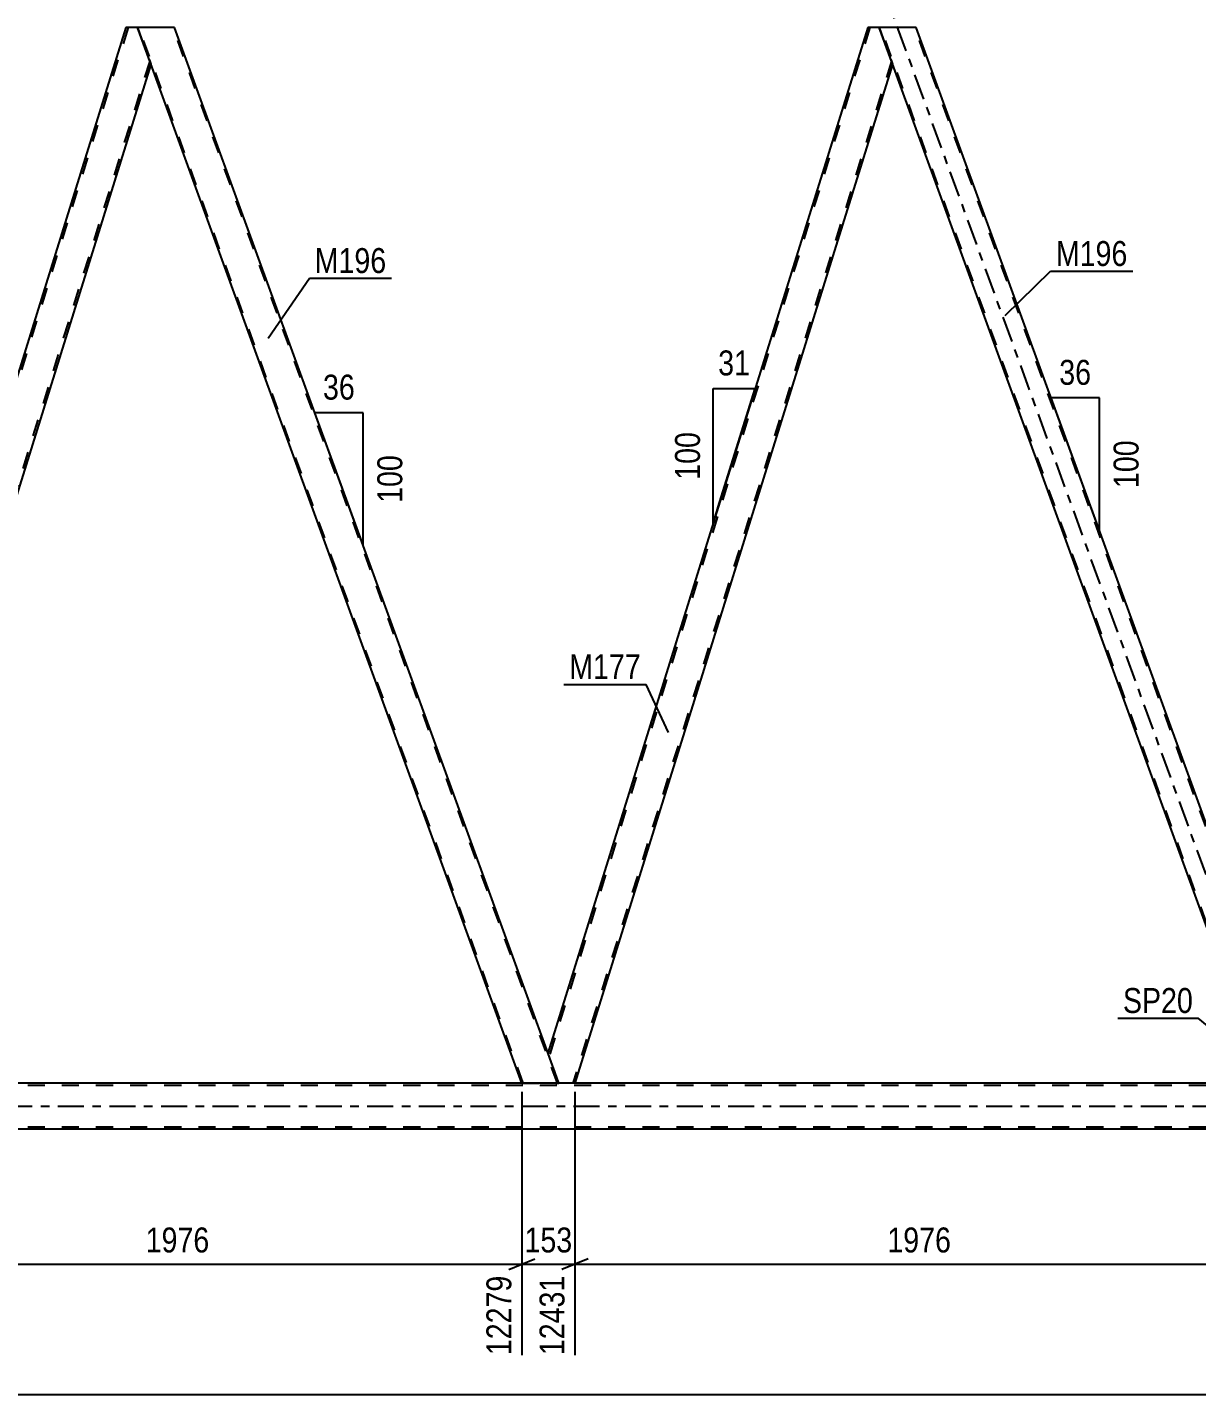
# Model space of a CAD drawing. Header units: millimetres. Extents: x 0 to 841, y 0 to 594.
# Drawn here: x 519.3 to 653.5, y 299.6 to 456.5 of the extents above; entities that cross this region are included whole.
import ezdxf

# ---------------------------------------------------------------- set-up
doc = ezdxf.new("R2010")
doc.units = ezdxf.units.MM
doc.linetypes.add('DXK_LINE_DOT2', pattern=[3.9198, 1.9599, -1.9599])
doc.linetypes.add('DXK_LINE_DOT3', pattern=[5.9187, 2.979, -0.9799, 0.9799, -0.9799])
doc.styles.add('Arial Narrow', font='ARIALN.TTF', dxfattribs={"height": 0.2})

# ---------------------------------------------------------------- blocks, each defined once
blk = doc.blocks.new('Part-814735391-3549 - 3299')
at = {"color": 7, "linetype": 'DXK_LINE_DOT3'}
blk.add_line((666.72, 325.93), (615.76, 465.94), dxfattribs=at)
at = {"color": 2, "linetype": 'Continuous'}
for p, q in [((621.31, 456.54), (617.06, 456.54)), ((663.68, 340.14), (621.31, 456.54)), ((659.42, 340.14), (618.58, 452.34))]:
    blk.add_line(p, q, dxfattribs=at)
at = {"color": 7, "linetype": 'DXK_LINE_DOT2'}
for p, q in [((617.06, 456.54), (618.58, 452.34)), ((661.35, 335.33), (617.23, 456.54)), ((665.26, 335.33), (621.14, 456.54)), ((661.18, 335.33), (659.42, 340.14)), ((665.43, 335.33), (663.68, 340.14)), ((665.43, 335.33), (661.18, 335.33))]:
    blk.add_line(p, q, dxfattribs=at)
blk = doc.blocks.new('Part-814735391-3569 - 3299')
at = {"color": 2, "linetype": 'Continuous'}
for p, q in [((615.74, 456.54), (579.04, 338.8)), ((617.06, 456.54), (615.74, 456.54)), ((618.58, 452.34), (617.06, 456.54)), ((618.6, 452.29), (582.14, 335.33)), ((580.3, 335.33), (579.05, 338.75))]:
    blk.add_line(p, q, dxfattribs=at)
at = {"color": 7, "linetype": 'DXK_LINE_DOT2'}
for p, q in [((615.99, 456.54), (579.17, 338.42)), ((618.47, 452.67), (581.89, 335.33)), ((618.6, 452.29), (618.58, 452.34)), ((618.6, 452.29), (618.58, 452.34)), ((579.04, 338.8), (579.05, 338.75)), ((582.14, 335.33), (580.3, 335.33))]:
    blk.add_line(p, q, dxfattribs=at)
blk = doc.blocks.new('Part-814735391-3594 - 3299')
at = {"color": 7, "linetype": 'DXK_LINE_DOT2'}
for p, q in [((772.15, 335.09), (96.65, 335.08)), ((772.15, 330.29), (96.65, 330.28))]:
    blk.add_line(p, q, dxfattribs=at)
at = {"color": 2, "linetype": 'Continuous'}
for p, q in [((656.72, 335.33), (501.65, 335.33)), ((656.72, 330.05), (501.65, 330.05))]:
    blk.add_line(p, q, dxfattribs=at)
at = {"color": 7, "linetype": 'DXK_LINE_DOT3'}
blk.add_line((96.65, 332.68), (772.15, 332.69), dxfattribs=at)
blk = doc.blocks.new('Part-814735391-3639 - 3299')
at = {"color": 7, "linetype": 'DXK_LINE_DOT2'}
for p, q in [((530.85, 456.54), (494.04, 338.42)), ((533.33, 452.67), (496.76, 335.33)), ((533.47, 452.29), (533.45, 452.34)), ((533.47, 452.29), (533.45, 452.34)), ((494.32, 340.14), (493.9, 338.8)), ((498.51, 340.14), (497.01, 335.33)), ((495.16, 335.33), (493.9, 338.8)), ((497.01, 335.33), (495.16, 335.33))]:
    blk.add_line(p, q, dxfattribs=at)
at = {"color": 2, "linetype": 'Continuous'}
for p, q in [((530.6, 456.54), (494.32, 340.14)), ((531.92, 456.54), (530.6, 456.54)), ((533.45, 452.34), (531.92, 456.54)), ((533.47, 452.29), (498.51, 340.14))]:
    blk.add_line(p, q, dxfattribs=at)
blk = doc.blocks.new('Part-814735391-3644 - 3299')
at = {"color": 2, "linetype": 'Continuous'}
for p, q in [((536.18, 456.54), (531.92, 456.54)), ((579.05, 338.75), (536.18, 456.54)), ((576.04, 335.33), (533.45, 452.34))]:
    blk.add_line(p, q, dxfattribs=at)
at = {"color": 7, "linetype": 'DXK_LINE_DOT2'}
for p, q in [((531.92, 456.54), (533.45, 452.34)), ((576.21, 335.33), (532.09, 456.54)), ((580.13, 335.33), (536.01, 456.54)), ((580.3, 335.33), (579.05, 338.75)), ((576.04, 335.33), (580.3, 335.33))]:
    blk.add_line(p, q, dxfattribs=at)
blk = doc.blocks.new('AngleDimension-814735391-12150 - 3299')
at = {"color": 7, "linetype": 'Continuous'}
for p, q in [((597.99, 415.09), (602.81, 415.09)), ((597.99, 399.62), (602.81, 415.09)), ((597.99, 399.62), (597.99, 415.09)), ((598.55, 401.4), (602.81, 415.09))]:
    blk.add_line(p, q, dxfattribs=at)
at = {"color": 0}
for points in [[(602.83, 415.99), (602.83, 420.19), (597.98, 420.19), (597.98, 415.99)], [(597.09, 410.7), (592.89, 410.7), (592.89, 404.01), (597.09, 404.01)]]:
    blk.add_wipeout(points, dxfattribs=at)
at = {"color": 3, "style": 'Arial Narrow'}
blk.add_text('31', height=2.863, dxfattribs=at).set_placement((598.58, 416.59))
blk.add_text('100', height=2.863, rotation=90.0002, dxfattribs=at).set_placement((596.49, 404.61))
blk = doc.blocks.new('StraightDimension-814735391-4802 - 3299')
at = {"color": 7, "linetype": 'Continuous'}
for p, q in [((576.04, 334.33), (576.04, 304.12)), ((582.14, 334.33), (582.14, 304.12)), ((574.54, 313.96), (577.54, 315.16)), ((576.04, 314.56), (582.14, 314.56)), ((583.64, 315.16), (580.64, 313.96))]:
    blk.add_line(p, q, dxfattribs=at)
at = {"color": 0}
blk.add_wipeout([(582.43, 315.31), (582.43, 319.51), (575.75, 319.51), (575.75, 315.31)], dxfattribs=at)
at = {"color": 0, "linetype": 'Continuous'}
blk.add_wipeout([(581.54, 313.86), (577.34, 313.86), (577.34, 303.52), (581.54, 303.52)], dxfattribs=at)
at = {"color": 3, "style": 'Arial Narrow'}
blk.add_text('153', height=2.863, dxfattribs=at).set_placement((576.35, 315.91))
at = {"color": 3, "linetype": 'Continuous', "style": 'Arial Narrow'}
blk.add_text('12431', height=2.863, rotation=90.0002, dxfattribs=at).set_placement((580.94, 304.12))
blk = doc.blocks.new('AngleDimension-814735391-3799 - 3299')
at = {"color": 7, "linetype": 'Continuous'}
for p, q in [((639.32, 407.06), (636.79, 414.01)), ((642.33, 414.01), (636.79, 414.01)), ((642.33, 398.79), (636.79, 414.01)), ((642.33, 398.79), (642.33, 414.01))]:
    blk.add_line(p, q, dxfattribs=at)
at = {"color": 0}
for points in [[(641.99, 414.91), (641.99, 419.11), (637.13, 419.11), (637.13, 414.91)], [(647.43, 409.74), (643.23, 409.74), (643.23, 403.06), (647.43, 403.06)]]:
    blk.add_wipeout(points, dxfattribs=at)
at = {"color": 3, "style": 'Arial Narrow'}
blk.add_text('36', height=2.863, dxfattribs=at).set_placement((637.73, 415.51))
blk.add_text('100', height=2.863, rotation=90.0002, dxfattribs=at).set_placement((646.83, 403.66))
blk = doc.blocks.new('AngleDimension-814735391-3813 - 3299')
at = {"color": 7, "linetype": 'Continuous'}
for p, q in [((555.45, 403.59), (552.28, 412.31)), ((557.82, 412.31), (552.28, 412.31)), ((557.82, 397.09), (552.28, 412.31)), ((557.82, 397.09), (557.82, 412.31))]:
    blk.add_line(p, q, dxfattribs=at)
at = {"color": 0}
for points in [[(557.48, 413.21), (557.48, 417.41), (552.62, 417.41), (552.62, 413.21)], [(562.92, 408.04), (558.72, 408.04), (558.72, 401.36), (562.92, 401.36)]]:
    blk.add_wipeout(points, dxfattribs=at)
at = {"color": 3, "style": 'Arial Narrow'}
blk.add_text('36', height=2.863, dxfattribs=at).set_placement((553.22, 413.81))
blk.add_text('100', height=2.863, rotation=90.0002, dxfattribs=at).set_placement((562.32, 401.96))
blk = doc.blocks.new('StraightDimension-814735391-4637 - 3299')
at = {"color": 7, "linetype": 'Continuous'}
blk.add_line((44.92, 299.59), (783.01, 299.59), dxfattribs=at)
blk = doc.blocks.new('StraightDimension-814735391-4778 - 3299')
at = {"color": 7, "linetype": 'Continuous'}
for p, q in [((582.14, 334.33), (582.14, 304.12)), ((661.18, 334.33), (661.18, 304.12)), ((583.64, 315.16), (580.64, 313.96)), ((582.14, 314.56), (661.18, 314.56)), ((659.68, 313.96), (662.68, 315.16))]:
    blk.add_line(p, q, dxfattribs=at)
at = {"color": 0}
blk.add_wipeout([(625.92, 315.31), (625.92, 319.51), (617.4, 319.51), (617.4, 315.31)], dxfattribs=at)
at = {"color": 0, "linetype": 'Continuous'}
blk.add_wipeout([(660.58, 313.86), (656.38, 313.86), (656.38, 303.52), (660.58, 303.52)], dxfattribs=at)
at = {"color": 3, "style": 'Arial Narrow'}
blk.add_text('1976', height=2.863, dxfattribs=at).set_placement((618, 315.91))
at = {"color": 3, "linetype": 'Continuous', "style": 'Arial Narrow'}
blk.add_text('14407', height=2.863, rotation=90.0002, dxfattribs=at).set_placement((659.98, 304.12))
blk = doc.blocks.new('StraightDimension-814735391-4826 - 3299')
at = {"color": 7, "linetype": 'Continuous'}
for p, q in [((497.01, 334.33), (497.01, 304.12)), ((576.04, 334.33), (576.04, 304.12)), ((498.51, 315.16), (495.51, 313.96)), ((497.01, 314.56), (576.04, 314.56)), ((574.54, 313.96), (577.54, 315.16))]:
    blk.add_line(p, q, dxfattribs=at)
at = {"color": 0}
blk.add_wipeout([(540.78, 315.31), (540.78, 319.51), (532.27, 319.51), (532.27, 315.31)], dxfattribs=at)
at = {"color": 0, "linetype": 'Continuous'}
blk.add_wipeout([(575.44, 313.86), (571.24, 313.86), (571.24, 303.52), (575.44, 303.52)], dxfattribs=at)
at = {"color": 3, "style": 'Arial Narrow'}
blk.add_text('1976', height=2.863, dxfattribs=at).set_placement((532.87, 315.91))
at = {"color": 3, "linetype": 'Continuous', "style": 'Arial Narrow'}
blk.add_text('12279', height=2.863, rotation=90.0002, dxfattribs=at).set_placement((574.84, 304.12))
blk = doc.blocks.new('Mark-814735391-3533 - 3299')
at = {"color": 0}
blk.add_wipeout([(653.08, 343.4), (653.08, 346.4), (645.04, 346.4), (645.04, 343.4)], dxfattribs=at)
blk.add_wipeout([(653.08, 343.4), (653.08, 346.4), (645.04, 346.4), (645.04, 343.4)], dxfattribs=at)
at = {"color": 30, "linetype": 'Continuous'}
for p in [(644.44, 342.8), (657.87, 339.34)]:
    blk.add_line(p, (653.68, 342.8), dxfattribs=at)
at = {"color": 3, "style": 'Arial Narrow'}
blk.add_text('SP20', height=2.863, dxfattribs=at).set_placement((645.04, 343.4))
blk = doc.blocks.new('Mark-814735391-3545 - 3299')
at = {"color": 0}
blk.add_wipeout([(645.57, 429.15), (645.57, 432.15), (637.34, 432.15), (637.34, 429.15)], dxfattribs=at)
blk.add_wipeout([(645.57, 429.15), (645.57, 432.15), (637.34, 432.15), (637.34, 429.15)], dxfattribs=at)
at = {"color": 30, "linetype": 'Continuous'}
for p, q in [((631.51, 423.45), (636.74, 428.55)), ((636.74, 428.55), (646.17, 428.55))]:
    blk.add_line(p, q, dxfattribs=at)
at = {"color": 3, "style": 'Arial Narrow'}
blk.add_text('M196', height=2.863, dxfattribs=at).set_placement((637.34, 429.15))
blk = doc.blocks.new('Mark-814735391-3565 - 3299')
at = {"color": 0}
blk.add_wipeout([(589.7, 381.72), (589.7, 384.72), (581.48, 384.72), (581.48, 381.72)], dxfattribs=at)
blk.add_wipeout([(589.7, 381.72), (589.7, 384.72), (581.48, 384.72), (581.48, 381.72)], dxfattribs=at)
at = {"color": 30, "linetype": 'Continuous'}
for p in [(580.88, 381.12), (592.89, 375.6)]:
    blk.add_line(p, (590.3, 381.12), dxfattribs=at)
at = {"color": 3, "style": 'Arial Narrow'}
blk.add_text('M177', height=2.863, dxfattribs=at).set_placement((581.48, 381.72))
blk = doc.blocks.new('Mark-814735391-3640 - 3299')
at = {"color": 0}
blk.add_wipeout([(560.49, 428.34), (560.49, 431.34), (552.27, 431.34), (552.27, 428.34)], dxfattribs=at)
blk.add_wipeout([(560.49, 428.34), (560.49, 431.34), (552.27, 431.34), (552.27, 428.34)], dxfattribs=at)
at = {"color": 30, "linetype": 'Continuous'}
for p, q in [((546.94, 420.87), (551.67, 427.74)), ((551.67, 427.74), (561.09, 427.74))]:
    blk.add_line(p, q, dxfattribs=at)
at = {"color": 3, "style": 'Arial Narrow'}
blk.add_text('M196', height=2.863, dxfattribs=at).set_placement((552.27, 428.34))

msp = doc.modelspace()

# ---------------------------------------------------------------- block references
for name in ['Part-814735391-3549 - 3299', 'Part-814735391-3639 - 3299', 'Part-814735391-3644 - 3299', 'Part-814735391-3569 - 3299', 'Part-814735391-3594 - 3299']:
    msp.add_blockref(name, (0, 0))

# ---------------------------------------------------------------- next in the draw order: block references
for name in ['AngleDimension-814735391-12150 - 3299', 'AngleDimension-814735391-3799 - 3299', 'AngleDimension-814735391-3813 - 3299', 'StraightDimension-814735391-4802 - 3299']:
    msp.add_blockref(name, (0, 0))

# ---------------------------------------------------------------- next in the draw order: block references
msp.add_blockref('StraightDimension-814735391-4637 - 3299', (0, 0))

# ---------------------------------------------------------------- next in the draw order: block references
for name in ['Mark-814735391-3545 - 3299', 'Mark-814735391-3640 - 3299', 'Mark-814735391-3565 - 3299', 'Mark-814735391-3533 - 3299', 'StraightDimension-814735391-4826 - 3299', 'StraightDimension-814735391-4778 - 3299']:
    msp.add_blockref(name, (0, 0))

doc.saveas('drawing.dxf')
